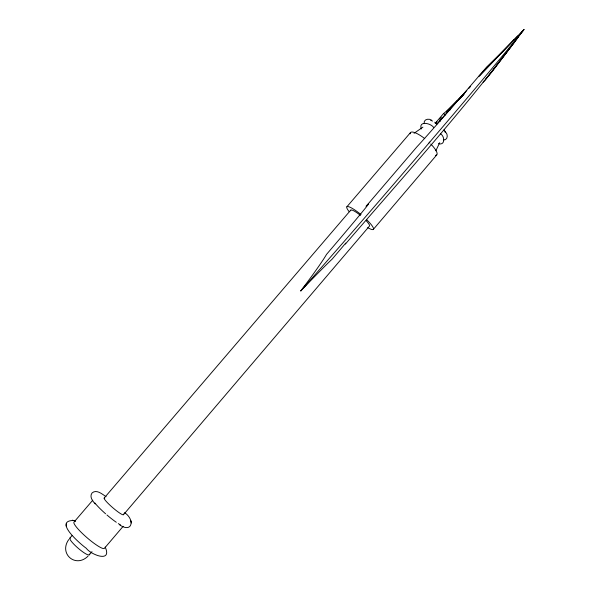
<?xml version="1.0" encoding="UTF-8"?>
<svg xmlns="http://www.w3.org/2000/svg" width="590" height="590" viewBox="0 0 590 590"><rect width="100%" height="100%" fill="white"/><g stroke="black" fill="none" stroke-linecap="round" stroke-linejoin="round"><path stroke-width="0.89" d="M124.564 512.651C135.221 519.657 132.249 533.596 119.505 524.768M105.19 547.048C112.491 563.266 90.831 554.681 86.273 548.272C81.907 545.278 52.709 520.793 73.352 520.483M66.294 524.753L66.368 523.691M66.205 526.088L66.279 525.056M435.826 150.76L439.712 142.677M68.757 539.577C58.565 553.715 75.645 568.472 88.05 556.134M462.523 95.904L464.699 93.006L446.77 111.517M517.703 35.975L479.11 76.162L523.994 29.5L492.119 71.648A78.588 1.379 -49.2 0 1 485.968 78.846M345.386 244.068C403.169 177.066 462.42 111.149 515.749 40.467M484.633 80.889L518.566 36.72M429.019 142.964L450.694 117.499A214.472 3.252 -49.3 0 0 523.994 29.5A48.505 0.73 -49.2 0 1 518.131 36.344M89.319 554.807L91.988 551.665M123.509 514.679L369.429 226.103A12.294 2.279 40.4 0 0 366.228 220.741M373.308 229.429L436.711 154.949M123.14 526.324L104.474 548.265A20.09 3.297 40.8 0 1 87.298 537.94A20.09 3.297 40.8 0 1 73.993 522.098L92.741 500.231M436.659 124.18L466.83 90.499M429.786 142.065L406.267 169.544A214.472 3.252 -49.3 0 1 300.767 290.914A51.765 2.788 -52.6 0 0 326.499 254.423A74.996 0.974 -49.4 0 0 366.058 206.33L417.137 146.578A78.588 0.951 -49.2 0 0 486.676 66.987A48.631 1.18 -45.4 0 0 514.421 39.331M346.883 206.788L410.544 132.529M69.871 538.117L72.017 535.609M104.165 498.071L350.762 210.106M468.696 88.493L470.562 86.487M435.531 123.199L436.777 121.901M435.597 123.14L436.866 121.82M439.41 119.187L441.313 117.211M446.394 111.945L459.735 98.11M414.077 133.266L422.919 127.145M443.356 139.978C447.64 140.472 448.297 134.83 445.819 132.352M438.407 143.65C445.214 145.819 445 136.592 440.634 133.841M74.768 520.977L75.616 521.272M72.408 520.159L74.864 521.007M431.651 120.213C428.893 118.066 423.155 119.342 424.203 123.568M433.584 127.329C430.604 123.045 418.325 120.559 421.275 128.967M106.082 496.699C102.269 494.199 96.487 488.955 91.996 493.011C89.223 496.743 92.682 501.19 95.219 503.926M435.169 123.376A75.468 0.885 -49.3 0 1 443.599 113.501L445.325 114.984M444.005 129.896L445.583 132.005M130.906 520.697L131.105 521.685M131.15 521.958L131.356 522.991M457.39 100.484A42.251 1.659 -46.7 0 1 443.599 113.501M458.909 99.629A222.6 3.488 -49.3 0 1 464.699 93.006A42.141 0.575 -49.2 0 0 458.998 99.695M484.257 80.845A78.588 1.379 -49.2 0 1 483.099 82.187M345.762 243.073A74.996 1.409 -49.4 0 1 332.067 259.202A51.765 1.062 -46.3 0 0 300.767 290.914A51.655 0.863 -49.4 0 0 306.011 284.778M430.744 120.404A11.306 3.216 40.3 0 1 432.566 121.075M434.712 122.233A11.306 3.216 40.3 0 1 437.02 123.782M444.786 131.548A11.306 3.216 40.3 0 1 445.45 132.691M120.397 524.849A20.038 2.788 40.8 0 1 118.273 523.596M116.289 522.275A20.038 2.788 40.8 0 1 106.923 514.959M105.588 513.802A20.038 2.788 40.8 0 1 94.887 502.946M89.297 554.025A12.818 2.264 40.8 0 1 78.264 548.331A12.818 2.264 40.8 0 1 70.571 537.947M350.689 210.814A12.294 2.279 40.4 0 1 360.49 215.446M366.449 219.458A17.405 3.223 40.4 0 1 367.732 227.622M349.243 211.773A17.405 3.223 40.4 0 1 348.402 206.633A17.405 3.223 40.4 0 1 361.021 214.613M430.803 144.041A17.235 4.609 40.3 0 1 435.398 155.384M410.212 133.805A17.235 4.609 40.3 0 1 424.748 138.621M123.398 514.008A12.751 1.689 40.8 0 1 112.882 507.806A12.751 1.689 40.8 0 1 104.762 498.012M439.661 121.326A16.867 4.86 40.6 0 0 439.469 120.891A17.132 5.015 40.6 0 0 440.391 121.134M449.447 110.205A15.333 4.609 40.5 0 0 449.278 109.806A15.554 4.742 40.5 0 0 450.118 110.013"/></g></svg>
